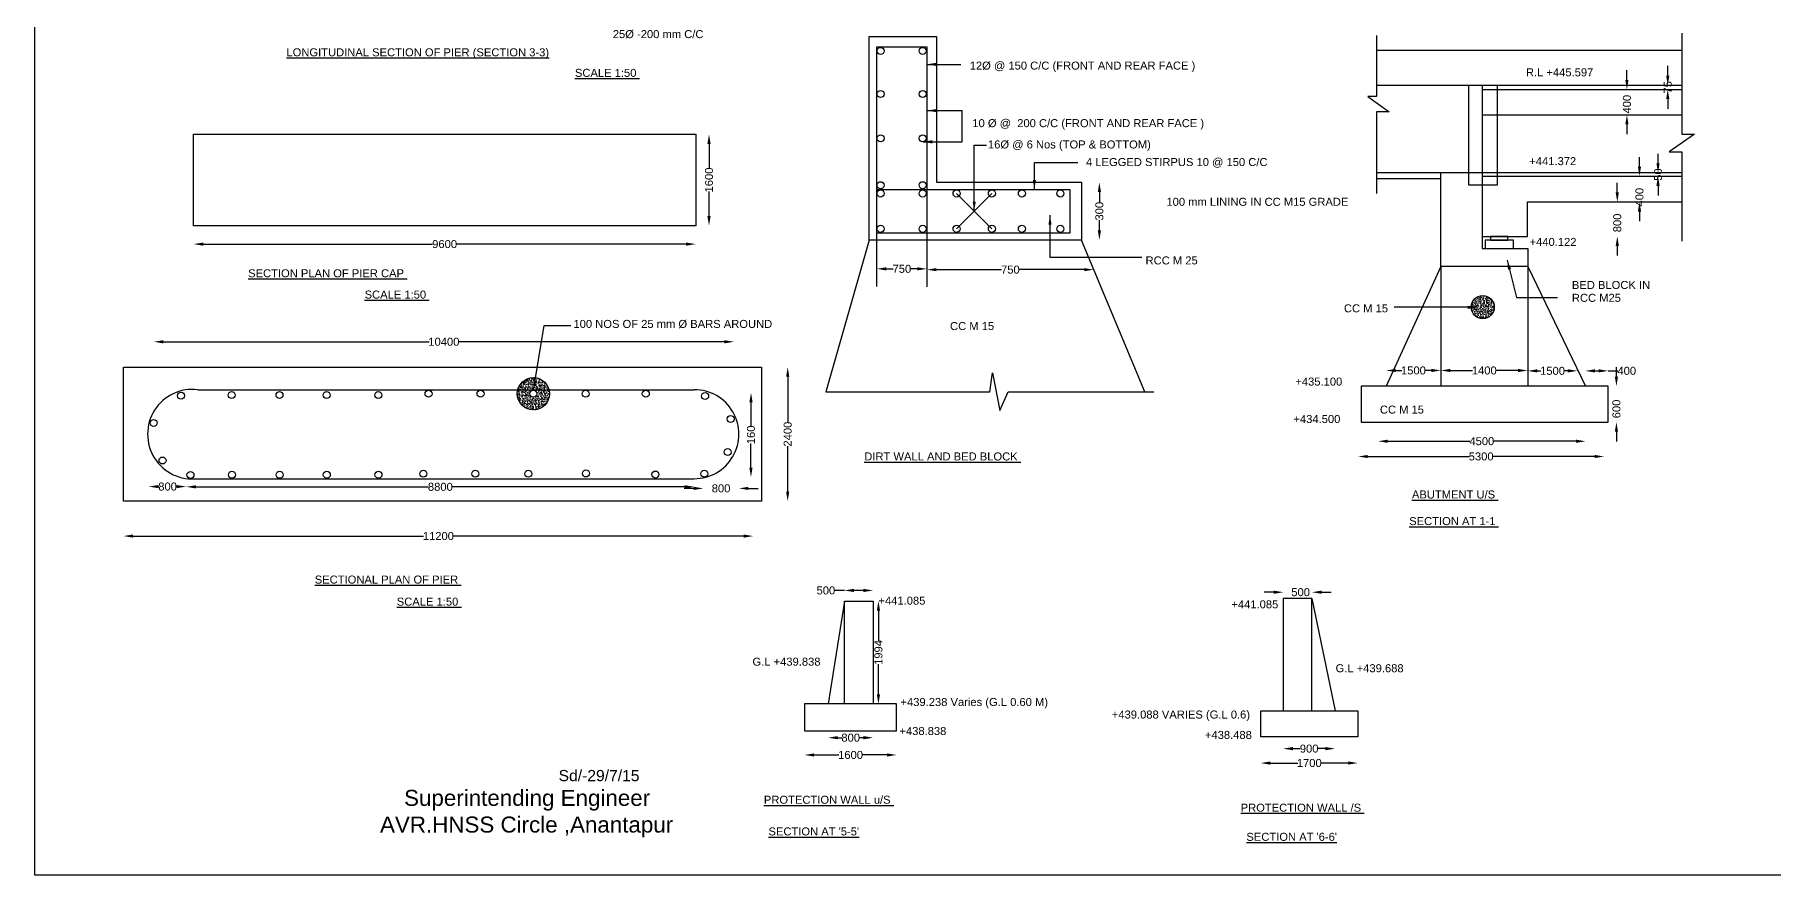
# Model space of a CAD drawing. Header units: millimetres. Extents: x 14473 to 20165, y 9943 to 13444.
# Drawn here: x 14473 to 17733, y 9943 to 11519 of the extents above; entities that cross this region are included whole.
import ezdxf

# ---------------------------------------------------------------- set-up
doc = ezdxf.new("R2010")
doc.units = ezdxf.units.MM
doc.header["$MEASUREMENT"] = 0
for name, color, linetype in [('DIMENSIONS', 7, 'Continuous'), ('DRAWING', 7, 'Continuous'), ('TEXT', 7, 'Continuous')]:
    doc.layers.add(name, color=color, linetype=linetype)
doc.styles.get("Standard").update_dxf_attribs({"font": 'arial.ttf', "height": 15})
doc.dimstyles.get("Standard").update_dxf_attribs({"dimtxt": 15, "dimasz": 18, "dimexe": 0.18, "dimexo": 0.0625, "dimgap": 0.09, "dimtad": 0, "dimdec": 0, "dimzin": 0, "dimdsep": 46, "dimtxsty": 'Standard', "dimcen": 0.09, "dimse1": 1, "dimse2": 1, "dimadec": 0, "dimazin": 0, "dimtfac": 1, "dimtdec": 0, "dimtofl": 0, "dimtmove": 0, "dimatfit": 3, "dimfxl": 1, "dimtolj": 1, "dimtzin": 0, "dimarcsym": 0})
pattern_1 = [(50, (0, 0), (7.1726018, -0.6275213), [0.75, -8.25]), (355, (0, 0), (-1.3875133, 7.5219213), [0.6, -6.6]), (100.4514, (0.598, -0.052), (5.7850938, 6.8943954), [0.637402, -7.011421]), (46.1842, (0, 2), (10.6724105, -1.65519), [1.125, -12.375]), (96.6356, (0.889, 1.862), (9.346627, 9.7411787), [0.956103, -10.51713]), (351.1842, (0, 2), (9.3466195, 9.741186), [0.9, -9.9]), (21, (1, 1.5), (5.9690705, -4.0261889), [0.75, -8.25]), (326, (1, 1.5), (2.4331533, 7.2515005), [0.6, -6.6]), (71.4514, (1.4974, 1.1645), (8.4022263, 3.225305), [0.637402, -7.011421]), (37.5, (0, 0), (0.12159855, 3.32893854), [0, -6.52, 0, -6.7, 0, -6.625]), (7.5, (0, 0), (2.6306954, 3.9441171), [0, -3.82, 0, -6.37, 0, -2.525]), (327.5, (-2.23, 0), (5.33822436, -0.2255487), [0, -2.5, 0, -7.8, 0, -10.35]), (317.5, (-3.23, 0), (5.8318617, 1.0010498), [0, -3.25, 0, -5.18, 0, -7.35])]

# ---------------------------------------------------------------- blocks, each defined once
blk = doc.blocks.new('*D35')
at = {"layer": 'Defpoints', "color": 0}
for p in [(17109.4, 10889.4), (17006.9, 10859.9), (17109.4, 10859.9)]:
    blk.add_point(p, dxfattribs=at)
at = {"layer": 'TEXT', "color": 0, "lineweight": -2}
for p, q in [((17024.9, 10889.4), (17036.4, 10889.4)), ((17091.4, 10889.4), (17079.9, 10889.4))]:
    blk.add_line(p, q, dxfattribs=at)
at = {"layer": 'TEXT', "color": 0}
for points in [[(17024.9, 10892.4), (17024.9, 10886.4), (17006.9, 10889.4)], [(17091.4, 10892.4), (17091.4, 10886.4), (17109.4, 10889.4)]]:
    blk.add_solid(points, dxfattribs=at)
at = {"layer": 'TEXT', "color": 0, "insert": (17058.1, 10889.4), "char_height": 15, "attachment_point": 5}
blk.add_mtext('\\A1;1500', dxfattribs=at)
blk = doc.blocks.new('*D36')
at = {"layer": 'Defpoints', "color": 0}
for p in [(17109.4, 10889.4), (17272.3, 10889.4), (17272.3, 10889.4)]:
    blk.add_point(p, dxfattribs=at)
at = {"layer": 'TEXT', "color": 0, "lineweight": -2}
for p, q in [((17127.4, 10889.4), (17169.1, 10889.4)), ((17254.3, 10889.4), (17212.6, 10889.4))]:
    blk.add_line(p, q, dxfattribs=at)
at = {"layer": 'TEXT', "color": 0}
for points in [[(17127.4, 10892.4), (17127.4, 10886.4), (17109.4, 10889.4)], [(17254.3, 10892.4), (17254.3, 10886.4), (17272.3, 10889.4)]]:
    blk.add_solid(points, dxfattribs=at)
at = {"layer": 'TEXT', "color": 0, "insert": (17190.9, 10889.4), "char_height": 15, "attachment_point": 5}
blk.add_mtext('\\A1;1400', dxfattribs=at)
blk = doc.blocks.new('*D37')
at = {"layer": 'Defpoints', "color": 0}
for p in [(17272.3, 10889.4), (17365.5, 10890.9), (17365.5, 10888.7)]:
    blk.add_point(p, dxfattribs=at)
at = {"layer": 'TEXT', "color": 0, "lineweight": -2}
for p, q in [((17290.3, 10888.7), (17297.1, 10888.7)), ((17347.5, 10888.7), (17340.7, 10888.7))]:
    blk.add_line(p, q, dxfattribs=at)
at = {"layer": 'TEXT', "color": 0}
for points in [[(17290.3, 10891.7), (17290.3, 10885.7), (17272.3, 10888.7)], [(17347.5, 10891.7), (17347.5, 10885.7), (17365.5, 10888.7)]]:
    blk.add_solid(points, dxfattribs=at)
at = {"layer": 'TEXT', "color": 0, "insert": (17318.9, 10888.7), "char_height": 15, "attachment_point": 5}
blk.add_mtext('\\A1;1500', dxfattribs=at)
blk = doc.blocks.new('*D38')
at = {"layer": 'Defpoints', "color": 0}
for p in [(17423.2, 10888.7), (17380.4, 10859.9), (17423.2, 10859.9)]:
    blk.add_point(p, dxfattribs=at)
at = {"layer": 'TEXT', "color": 0, "lineweight": -2}
for p, q in [((17398.4, 10888.7), (17405.2, 10888.7)), ((17423.2, 10888.7), (17441.2, 10888.7))]:
    blk.add_line(p, q, dxfattribs=at)
at = {"layer": 'TEXT', "color": 0}
for points in [[(17398.4, 10891.7), (17398.4, 10885.7), (17380.4, 10888.7)], [(17405.2, 10891.7), (17405.2, 10885.7), (17423.2, 10888.7)]]:
    blk.add_solid(points, dxfattribs=at)
at = {"layer": 'TEXT', "color": 0, "insert": (17458.1, 10888.7), "char_height": 15, "attachment_point": 5}
blk.add_mtext('\\A1;400', dxfattribs=at)
blk = doc.blocks.new('*D39')
at = {"layer": 'Defpoints', "color": 0}
for p in [(17432.6, 10859.9), (17432.6, 10792.5), (17438.7, 10792.5)]:
    blk.add_point(p, dxfattribs=at)
at = {"layer": 'TEXT', "color": 0, "lineweight": -2}
for p, q in [((17438.7, 10877.9), (17438.7, 10895.9)), ((17438.7, 10774.5), (17438.7, 10756.5))]:
    blk.add_line(p, q, dxfattribs=at)
at = {"layer": 'TEXT', "color": 0}
for points in [[(17435.7, 10877.9), (17441.7, 10877.9), (17438.7, 10859.9)], [(17435.7, 10774.5), (17441.7, 10774.5), (17438.7, 10792.5)]]:
    blk.add_solid(points, dxfattribs=at)
at = {"layer": 'TEXT', "color": 0, "insert": (17438.7, 10817.3), "char_height": 15, "attachment_point": 5, "rotation": 90}
blk.add_mtext('\\A1;600', dxfattribs=at)
blk = doc.blocks.new('*D40')
at = {"layer": 'Defpoints', "color": 0}
for p in [(16992.1, 10759.1), (17380.6, 10759.1), (17380.6, 10756.8)]:
    blk.add_point(p, dxfattribs=at)
at = {"layer": 'TEXT', "color": 0, "lineweight": -2}
for p, q in [((17010.1, 10756.8), (17163.6, 10756.8)), ((17362.6, 10756.8), (17209.1, 10756.8))]:
    blk.add_line(p, q, dxfattribs=at)
at = {"layer": 'TEXT', "color": 0}
for points in [[(17010.1, 10759.8), (17010.1, 10753.8), (16992.1, 10756.8)], [(17362.6, 10759.8), (17362.6, 10753.8), (17380.6, 10756.8)]]:
    blk.add_solid(points, dxfattribs=at)
at = {"layer": 'TEXT', "color": 0, "insert": (17186.3, 10756.8), "char_height": 15, "attachment_point": 5}
blk.add_mtext('\\A1;4500', dxfattribs=at)
blk = doc.blocks.new('*D41')
at = {"layer": 'Defpoints', "color": 0}
for p in [(16954.6, 10729), (16954.6, 10728.2), (17415.6, 10729)]:
    blk.add_point(p, dxfattribs=at)
at = {"layer": 'TEXT', "color": 0, "lineweight": -2}
for p, q in [((16972.6, 10728.2), (17162.7, 10728.2)), ((17397.6, 10728.2), (17207.6, 10728.2))]:
    blk.add_line(p, q, dxfattribs=at)
at = {"layer": 'TEXT', "color": 0}
for points in [[(16972.6, 10731.2), (16972.6, 10725.2), (16954.6, 10728.2)], [(17397.6, 10731.2), (17397.6, 10725.2), (17415.6, 10728.2)]]:
    blk.add_solid(points, dxfattribs=at)
at = {"layer": 'TEXT', "color": 0, "insert": (17185.1, 10728.2), "char_height": 15, "attachment_point": 5}
blk.add_mtext('\\A1;5300', dxfattribs=at)
blk = doc.blocks.new('*D42')
at = {"layer": 'Defpoints', "color": 0}
for p in [(17534.9, 11424.3), (17534.9, 11416.1), (17534.9, 11416.1)]:
    blk.add_point(p, dxfattribs=at)
at = {"layer": 'TEXT', "color": 0, "lineweight": -2}
for p, q in [((17534.9, 11442.3), (17534.9, 11460.3)), ((17534.9, 11398.1), (17534.9, 11380.1))]:
    blk.add_line(p, q, dxfattribs=at)
at = {"layer": 'TEXT', "color": 0}
for points in [[(17531.9, 11442.3), (17537.9, 11442.3), (17534.9, 11424.3)], [(17531.9, 11398.1), (17537.9, 11398.1), (17534.9, 11416.1)]]:
    blk.add_solid(points, dxfattribs=at)
at = {"layer": 'TEXT', "color": 0, "insert": (17534.9, 11420.2), "char_height": 15, "attachment_point": 5, "rotation": 90}
blk.add_mtext('\\A1;75', dxfattribs=at)
blk = doc.blocks.new('*D43')
at = {"layer": 'Defpoints', "color": 0}
for p in [(17455.1, 11416.1), (17455.1, 11368.6), (17458.4, 11368.6)]:
    blk.add_point(p, dxfattribs=at)
at = {"layer": 'TEXT', "color": 0, "lineweight": -2}
for p, q in [((17458.4, 11434.1), (17458.4, 11452.1)), ((17458.4, 11350.6), (17458.4, 11332.6))]:
    blk.add_line(p, q, dxfattribs=at)
at = {"layer": 'TEXT', "color": 0}
for points in [[(17455.4, 11434.1), (17461.4, 11434.1), (17458.4, 11416.1)], [(17455.4, 11350.6), (17461.4, 11350.6), (17458.4, 11368.6)]]:
    blk.add_solid(points, dxfattribs=at)
at = {"layer": 'TEXT', "color": 0, "insert": (17458.4, 11388.6), "char_height": 15, "attachment_point": 5, "rotation": 90}
blk.add_mtext('\\A1;400', dxfattribs=at)
blk = doc.blocks.new('*D44')
at = {"layer": 'Defpoints', "color": 0}
for p in [(17516.7, 11259.7), (17516.7, 11253.5), (17516.7, 11253.5)]:
    blk.add_point(p, dxfattribs=at)
at = {"layer": 'TEXT', "color": 0, "lineweight": -2}
for p, q in [((17516.7, 11277.7), (17516.7, 11295.7)), ((17516.7, 11235.5), (17516.7, 11217.5))]:
    blk.add_line(p, q, dxfattribs=at)
at = {"layer": 'TEXT', "color": 0}
for points in [[(17513.7, 11277.7), (17519.7, 11277.7), (17516.7, 11259.7)], [(17513.7, 11235.5), (17519.7, 11235.5), (17516.7, 11253.5)]]:
    blk.add_solid(points, dxfattribs=at)
at = {"layer": 'TEXT', "color": 0, "insert": (17516.7, 11256.6), "char_height": 15, "attachment_point": 5, "rotation": 90}
blk.add_mtext('\\A1;50', dxfattribs=at)
blk = doc.blocks.new('*D45')
at = {"layer": 'Defpoints', "color": 0}
for p in [(17483.4, 11253.5), (17481.9, 11205.3), (17483.4, 11205.3)]:
    blk.add_point(p, dxfattribs=at)
at = {"layer": 'TEXT', "color": 0, "lineweight": -2}
for p, q in [((17481.9, 11271.5), (17481.9, 11289.5)), ((17481.9, 11187.3), (17481.9, 11169.3))]:
    blk.add_line(p, q, dxfattribs=at)
at = {"layer": 'TEXT', "color": 0}
for points in [[(17478.9, 11271.5), (17484.9, 11271.5), (17481.9, 11253.5)], [(17478.9, 11187.3), (17484.9, 11187.3), (17481.9, 11205.3)]]:
    blk.add_solid(points, dxfattribs=at)
at = {"layer": 'TEXT', "color": 0, "insert": (17481.9, 11214.3), "char_height": 15, "attachment_point": 5, "rotation": 90}
blk.add_mtext('\\A1;400', dxfattribs=at)
blk = doc.blocks.new('*D46')
at = {"layer": 'Defpoints', "color": 0}
for p in [(17271.9, 11205.3), (17271.9, 11140.8), (17440.3, 11140.8)]:
    blk.add_point(p, dxfattribs=at)
at = {"layer": 'TEXT', "color": 0, "lineweight": -2}
for p, q in [((17440.3, 11223.3), (17440.3, 11241.3)), ((17440.3, 11122.8), (17440.3, 11104.8))]:
    blk.add_line(p, q, dxfattribs=at)
at = {"layer": 'TEXT', "color": 0}
for points in [[(17437.3, 11223.3), (17443.3, 11223.3), (17440.3, 11205.3)], [(17437.3, 11122.8), (17443.3, 11122.8), (17440.3, 11140.8)]]:
    blk.add_solid(points, dxfattribs=at)
at = {"layer": 'TEXT', "color": 0, "insert": (17440.3, 11166), "char_height": 15, "attachment_point": 5, "rotation": 90}
blk.add_mtext('\\A1;800', dxfattribs=at)
blk = doc.blocks.new('*D47')
at = {"layer": 'Defpoints', "color": 0}
for p in [(16052, 11079.9), (16145.9, 11079.9), (16145.9, 11079.9)]:
    blk.add_point(p, dxfattribs=at)
at = {"layer": 'TEXT', "color": 0, "lineweight": -2}
for p, q in [((16070, 11079.9), (16082.4, 11079.9)), ((16127.9, 11079.9), (16115.5, 11079.9))]:
    blk.add_line(p, q, dxfattribs=at)
at = {"layer": 'TEXT', "color": 0}
for points in [[(16070, 11082.9), (16070, 11076.9), (16052, 11079.9)], [(16127.9, 11082.9), (16127.9, 11076.9), (16145.9, 11079.9)]]:
    blk.add_solid(points, dxfattribs=at)
at = {"layer": 'TEXT', "color": 0, "insert": (16099, 11079.9), "char_height": 15, "attachment_point": 5}
blk.add_mtext('\\A1;750', dxfattribs=at)
blk = doc.blocks.new('*D48')
at = {"layer": 'Defpoints', "color": 0}
for p in [(16145.9, 11079.9), (16458.8, 11078.4), (16458.8, 11078.4)]:
    blk.add_point(p, dxfattribs=at)
at = {"layer": 'TEXT', "color": 0, "lineweight": -2}
for p, q in [((16163.9, 11078.4), (16285.8, 11078.4)), ((16440.8, 11078.4), (16318.9, 11078.4))]:
    blk.add_line(p, q, dxfattribs=at)
at = {"layer": 'TEXT', "color": 0}
for points in [[(16163.9, 11081.4), (16163.9, 11075.4), (16145.9, 11078.4)], [(16440.8, 11081.4), (16440.8, 11075.4), (16458.8, 11078.4)]]:
    blk.add_solid(points, dxfattribs=at)
at = {"layer": 'TEXT', "color": 0, "insert": (16302.4, 11078.4), "char_height": 15, "attachment_point": 5}
blk.add_mtext('\\A1;750', dxfattribs=at)
blk = doc.blocks.new('*D49')
at = {"layer": 'Defpoints', "color": 0}
for p in [(15836, 10895.7), (15836, 10644.5), (15884.9, 10644.5)]:
    blk.add_point(p, dxfattribs=at)
at = {"layer": 'TEXT', "color": 0, "lineweight": -2}
for p, q in [((15884.9, 10877.7), (15884.9, 10792.7)), ((15884.9, 10662.5), (15884.9, 10747.5))]:
    blk.add_line(p, q, dxfattribs=at)
at = {"layer": 'TEXT', "color": 0}
for points in [[(15881.9, 10877.7), (15887.9, 10877.7), (15884.9, 10895.7)], [(15881.9, 10662.5), (15887.9, 10662.5), (15884.9, 10644.5)]]:
    blk.add_solid(points, dxfattribs=at)
at = {"layer": 'TEXT', "color": 0, "insert": (15884.9, 10770.1), "char_height": 15, "attachment_point": 5, "rotation": 90}
blk.add_mtext('\\A1;2400', dxfattribs=at)
blk = doc.blocks.new('*D50')
at = {"layer": 'Defpoints', "color": 0}
for p in [(15730.1, 10847.9), (15728.5, 10689.4), (15816.1, 10689.4)]:
    blk.add_point(p, dxfattribs=at)
at = {"layer": 'TEXT', "color": 0, "lineweight": -2}
for p, q in [((15816.1, 10829.9), (15816.1, 10784.6)), ((15816.1, 10707.4), (15816.1, 10752.7))]:
    blk.add_line(p, q, dxfattribs=at)
at = {"layer": 'TEXT', "color": 0}
for points in [[(15813.1, 10829.9), (15819.1, 10829.9), (15816.1, 10847.9)], [(15813.1, 10707.4), (15819.1, 10707.4), (15816.1, 10689.4)]]:
    blk.add_solid(points, dxfattribs=at)
at = {"layer": 'TEXT', "color": 0, "insert": (15816.1, 10768.7), "char_height": 15, "attachment_point": 5, "rotation": 90}
blk.add_mtext('\\A1;160', dxfattribs=at)
blk = doc.blocks.new('*D51')
at = {"layer": 'Defpoints', "color": 0}
for p in [(15726.6, 10846.9), (15793.4, 10770), (15793.4, 10668.4)]:
    blk.add_point(p, dxfattribs=at)
at = {"layer": 'TEXT', "color": 0, "lineweight": -2}
for p, q in [((15708.6, 10668.4), (15690.6, 10668.4)), ((15811.4, 10668.4), (15829.4, 10668.4))]:
    blk.add_line(p, q, dxfattribs=at)
at = {"layer": 'TEXT', "color": 0}
for points in [[(15708.6, 10671.4), (15708.6, 10665.4), (15726.6, 10668.4)], [(15811.4, 10671.4), (15811.4, 10665.4), (15793.4, 10668.4)]]:
    blk.add_solid(points, dxfattribs=at)
at = {"layer": 'TEXT', "color": 0, "insert": (15760, 10668.4), "char_height": 15, "attachment_point": 5}
blk.add_mtext('\\A1;800', dxfattribs=at)
blk = doc.blocks.new('*D52')
at = {"layer": 'Defpoints', "color": 0}
for p in [(14757.4, 10686.6), (14757.4, 10671.3), (15710, 10686.6)]:
    blk.add_point(p, dxfattribs=at)
at = {"layer": 'TEXT', "color": 0, "lineweight": -2}
for p, q in [((14775.4, 10671.3), (15211.2, 10671.3)), ((15692, 10671.3), (15256.2, 10671.3))]:
    blk.add_line(p, q, dxfattribs=at)
at = {"layer": 'TEXT', "color": 0}
for points in [[(14775.4, 10674.3), (14775.4, 10668.3), (14757.4, 10671.3)], [(15692, 10674.3), (15692, 10668.3), (15710, 10671.3)]]:
    blk.add_solid(points, dxfattribs=at)
at = {"layer": 'TEXT', "color": 0, "insert": (15233.7, 10671.3), "char_height": 15, "attachment_point": 5}
blk.add_mtext('\\A1;8800', dxfattribs=at)
blk = doc.blocks.new('*D53')
at = {"layer": 'Defpoints', "color": 0}
for p in [(14687.2, 10671.8), (14687.2, 10671.3), (14757.4, 10671.3)]:
    blk.add_point(p, dxfattribs=at)
at = {"layer": 'TEXT', "color": 0, "lineweight": -2}
for p, q in [((14705.2, 10671.8), (14705.6, 10671.8)), ((14739.4, 10671.8), (14738.9, 10671.8))]:
    blk.add_line(p, q, dxfattribs=at)
at = {"layer": 'TEXT', "color": 0}
for points in [[(14705.2, 10674.8), (14705.2, 10668.8), (14687.2, 10671.8)], [(14739.4, 10674.8), (14739.4, 10668.8), (14757.4, 10671.8)]]:
    blk.add_solid(points, dxfattribs=at)
at = {"layer": 'TEXT', "color": 0, "insert": (14722.3, 10671.8), "char_height": 15, "attachment_point": 5}
blk.add_mtext('\\A1;800', dxfattribs=at)
blk = doc.blocks.new('*D54')
at = {"layer": 'Defpoints', "color": 0}
for p in [(14639.7, 10644.5), (15820.2, 10644.5), (15820.2, 10579)]:
    blk.add_point(p, dxfattribs=at)
at = {"layer": 'TEXT', "color": 0, "lineweight": -2}
for p, q in [((14657.7, 10579), (15202.4, 10579)), ((15802.2, 10579), (15257.6, 10579))]:
    blk.add_line(p, q, dxfattribs=at)
at = {"layer": 'TEXT', "color": 0}
for points in [[(14657.7, 10582), (14657.7, 10576), (14639.7, 10579)], [(15802.2, 10582), (15802.2, 10576), (15820.2, 10579)]]:
    blk.add_solid(points, dxfattribs=at)
at = {"layer": 'TEXT', "color": 0, "insert": (15230, 10579), "char_height": 15, "attachment_point": 5}
blk.add_mtext('\\A1;11200', dxfattribs=at)
blk = doc.blocks.new('*D55')
at = {"layer": 'Defpoints', "color": 0}
for p in [(14696.5, 10943.2), (15784.2, 10800.2), (14696.5, 10784.5)]:
    blk.add_point(p, dxfattribs=at)
at = {"layer": 'TEXT', "color": 0, "lineweight": -2}
for p, q in [((14714.5, 10943.2), (15212.8, 10943.2)), ((15766.2, 10943.2), (15267.9, 10943.2))]:
    blk.add_line(p, q, dxfattribs=at)
at = {"layer": 'TEXT', "color": 0}
for points in [[(14714.5, 10946.2), (14714.5, 10940.2), (14696.5, 10943.2)], [(15766.2, 10946.2), (15766.2, 10940.2), (15784.2, 10943.2)]]:
    blk.add_solid(points, dxfattribs=at)
at = {"layer": 'TEXT', "color": 0, "insert": (15240.3, 10943.2), "char_height": 15, "attachment_point": 5}
blk.add_mtext('\\A1;10400', dxfattribs=at)
blk = doc.blocks.new('*D56')
at = {"layer": 'Defpoints', "color": 0}
for p in [(15960.9, 10264.3), (16045, 10264.3), (16045, 10201.1)]:
    blk.add_point(p, dxfattribs=at)
at = {"layer": 'TEXT', "color": 0, "lineweight": -2}
for p, q in [((15978.9, 10201.1), (15986.3, 10201.1)), ((16027, 10201.1), (16019.6, 10201.1))]:
    blk.add_line(p, q, dxfattribs=at)
at = {"layer": 'TEXT', "color": 0}
for points in [[(15978.9, 10204.1), (15978.9, 10198.1), (15960.9, 10201.1)], [(16027, 10204.1), (16027, 10198.1), (16045, 10201.1)]]:
    blk.add_solid(points, dxfattribs=at)
at = {"layer": 'TEXT', "color": 0, "insert": (16003, 10201.1), "char_height": 15, "attachment_point": 5}
blk.add_mtext('\\A1;800', dxfattribs=at)
blk = doc.blocks.new('*D57')
at = {"layer": 'Defpoints', "color": 0}
for p in [(15916.5, 10214.1), (16089, 10214.1), (15916.5, 10168.7)]:
    blk.add_point(p, dxfattribs=at)
at = {"layer": 'TEXT', "color": 0, "lineweight": -2}
for p, q in [((15934.5, 10168.7), (15981, 10168.7)), ((16071, 10168.7), (16024.5, 10168.7))]:
    blk.add_line(p, q, dxfattribs=at)
at = {"layer": 'TEXT', "color": 0}
for points in [[(15934.5, 10171.7), (15934.5, 10165.7), (15916.5, 10168.7)], [(16071, 10171.7), (16071, 10165.7), (16089, 10168.7)]]:
    blk.add_solid(points, dxfattribs=at)
at = {"layer": 'TEXT', "color": 0, "insert": (16002.8, 10168.7), "char_height": 15, "attachment_point": 5}
blk.add_mtext('\\A1;1600', dxfattribs=at)
blk = doc.blocks.new('*D58')
at = {"layer": 'Defpoints', "color": 0}
for p in [(16814.1, 10251.5), (16911.2, 10251.5), (16911.2, 10180.6)]:
    blk.add_point(p, dxfattribs=at)
at = {"layer": 'TEXT', "color": 0, "lineweight": -2}
for p, q in [((16832.1, 10180.6), (16846, 10180.6)), ((16893.2, 10180.6), (16879.3, 10180.6))]:
    blk.add_line(p, q, dxfattribs=at)
at = {"layer": 'TEXT', "color": 0}
for points in [[(16832.1, 10183.6), (16832.1, 10177.6), (16814.1, 10180.6)], [(16893.2, 10183.6), (16893.2, 10177.6), (16911.2, 10180.6)]]:
    blk.add_solid(points, dxfattribs=at)
at = {"layer": 'TEXT', "color": 0, "insert": (16862.6, 10180.6), "char_height": 15, "attachment_point": 5}
blk.add_mtext('\\A1;900', dxfattribs=at)
blk = doc.blocks.new('*D59')
at = {"layer": 'Defpoints', "color": 0}
for p in [(16771.8, 10202.8), (16953.8, 10202.8), (16953.8, 10153.6)]:
    blk.add_point(p, dxfattribs=at)
at = {"layer": 'TEXT', "color": 0, "lineweight": -2}
for p, q in [((16789.8, 10153.6), (16841.1, 10153.6)), ((16935.8, 10153.6), (16884.6, 10153.6))]:
    blk.add_line(p, q, dxfattribs=at)
at = {"layer": 'TEXT', "color": 0}
for points in [[(16789.8, 10156.6), (16789.8, 10150.6), (16771.8, 10153.6)], [(16935.8, 10156.6), (16935.8, 10150.6), (16953.8, 10153.6)]]:
    blk.add_solid(points, dxfattribs=at)
at = {"layer": 'TEXT', "color": 0, "insert": (16862.8, 10153.6), "char_height": 15, "attachment_point": 5}
blk.add_mtext('\\A1;1700', dxfattribs=at)
blk = doc.blocks.new('*D60')
at = {"layer": 'Defpoints', "color": 0}
for p in [(16867.8, 10473.8), (16814.1, 10461.8), (16867.8, 10461.8)]:
    blk.add_point(p, dxfattribs=at)
at = {"layer": 'TEXT', "color": 0, "lineweight": -2}
for p, q in [((16796.1, 10473.8), (16778.1, 10473.8)), ((16885.8, 10473.8), (16903.8, 10473.8))]:
    blk.add_line(p, q, dxfattribs=at)
at = {"layer": 'TEXT', "color": 0}
for points in [[(16796.1, 10476.8), (16796.1, 10470.8), (16814.1, 10473.8)], [(16885.8, 10476.8), (16885.8, 10470.8), (16867.8, 10473.8)]]:
    blk.add_solid(points, dxfattribs=at)
at = {"layer": 'TEXT', "color": 0, "insert": (16846.6, 10473.8), "char_height": 15, "attachment_point": 5}
blk.add_mtext('\\A1;500', dxfattribs=at)
blk = doc.blocks.new('*D61')
at = {"layer": 'Defpoints', "color": 0}
for p in [(14771, 11160.8), (15712.4, 11160.8), (15712.4, 11126.3)]:
    blk.add_point(p, dxfattribs=at)
at = {"layer": 'TEXT', "color": 0, "lineweight": -2}
for p, q in [((14789, 11126.3), (15219.2, 11126.3)), ((15694.4, 11126.3), (15264.1, 11126.3))]:
    blk.add_line(p, q, dxfattribs=at)
at = {"layer": 'TEXT', "color": 0}
for points in [[(14789, 11129.3), (14789, 11123.3), (14771, 11126.3)], [(15694.4, 11129.3), (15694.4, 11123.3), (15712.4, 11126.3)]]:
    blk.add_solid(points, dxfattribs=at)
at = {"layer": 'TEXT', "color": 0, "insert": (15241.7, 11126.3), "char_height": 15, "attachment_point": 5}
blk.add_mtext('\\A1;9600', dxfattribs=at)
blk = doc.blocks.new('*D62')
at = {"layer": 'Defpoints', "color": 0}
for p in [(15712.4, 11332.2), (15712.4, 11160.8), (15737.4, 11160.8)]:
    blk.add_point(p, dxfattribs=at)
at = {"layer": 'TEXT', "color": 0, "lineweight": -2}
for p, q in [((15737.4, 11314.2), (15737.4, 11268.3)), ((15737.4, 11178.8), (15737.4, 11224.8))]:
    blk.add_line(p, q, dxfattribs=at)
at = {"layer": 'TEXT', "color": 0}
for points in [[(15734.4, 11314.2), (15740.4, 11314.2), (15737.4, 11332.2)], [(15734.4, 11178.8), (15740.4, 11178.8), (15737.4, 11160.8)]]:
    blk.add_solid(points, dxfattribs=at)
at = {"layer": 'TEXT', "color": 0, "insert": (15737.4, 11246.5), "char_height": 15, "attachment_point": 5, "rotation": 90}
blk.add_mtext('\\A1;1600', dxfattribs=at)
blk = doc.blocks.new('*D63')
at = {"layer": 'Defpoints', "color": 0}
for p in [(16435.8, 11242.2), (16435.6, 11133.9), (16469.3, 11133.9)]:
    blk.add_point(p, dxfattribs=at)
at = {"layer": 'TEXT', "color": 0, "lineweight": -2}
for p, q in [((16469.3, 11224.2), (16469.3, 11204.7)), ((16469.3, 11151.9), (16469.3, 11171.4))]:
    blk.add_line(p, q, dxfattribs=at)
at = {"layer": 'TEXT', "color": 0}
for points in [[(16466.3, 11224.2), (16472.3, 11224.2), (16469.3, 11242.2)], [(16466.3, 11151.9), (16472.3, 11151.9), (16469.3, 11133.9)]]:
    blk.add_solid(points, dxfattribs=at)
at = {"layer": 'TEXT', "color": 0, "insert": (16469.3, 11188), "char_height": 15, "attachment_point": 5, "rotation": 90}
blk.add_mtext('\\A1;300', dxfattribs=at)
blk = doc.blocks.new('*D104')
at = {"layer": 'Defpoints', "color": 0}
for p in [(15991.2, 10477.1), (15991.2, 10457.3), (16045, 10457.3)]:
    blk.add_point(p, dxfattribs=at)
at = {"layer": 'TEXT', "color": 0, "lineweight": -2}
for p, q in [((15991.2, 10477.1), (15973.2, 10477.1)), ((16027, 10477.1), (16009.2, 10477.1))]:
    blk.add_line(p, q, dxfattribs=at)
at = {"layer": 'TEXT', "color": 0}
for points in [[(16009.2, 10480.1), (16009.2, 10474.1), (15991.2, 10477.1)], [(16027, 10480.1), (16027, 10474.1), (16045, 10477.1)]]:
    blk.add_solid(points, dxfattribs=at)
at = {"layer": 'TEXT', "color": 0, "insert": (15956.5, 10477.1), "char_height": 15, "attachment_point": 5}
blk.add_mtext('\\A1;500', dxfattribs=at)
blk = doc.blocks.new('*D105')
at = {"layer": 'Defpoints', "color": 0}
for p in [(16045, 10457.3), (16055.1, 10457.3), (16045, 10264.3)]:
    blk.add_point(p, dxfattribs=at)
at = {"layer": 'TEXT', "color": 0, "lineweight": -2}
for p, q in [((16055.1, 10439.3), (16055.1, 10382.5)), ((16055.1, 10282.3), (16055.1, 10339))]:
    blk.add_line(p, q, dxfattribs=at)
at = {"layer": 'TEXT', "color": 0}
for points in [[(16052.1, 10439.3), (16058.1, 10439.3), (16055.1, 10457.3)], [(16052.1, 10282.3), (16058.1, 10282.3), (16055.1, 10264.3)]]:
    blk.add_solid(points, dxfattribs=at)
at = {"layer": 'TEXT', "color": 0, "insert": (16055.1, 10360.8), "char_height": 15, "attachment_point": 5, "rotation": 90}
blk.add_mtext('\\A1;1994', dxfattribs=at)

msp = doc.modelspace()

# ---------------------------------------------------------------- hatches: boundary and pattern name
at = {"layer": 'TEXT'}
h = msp.add_hatch(dxfattribs=at)
h.set_pattern_fill('AR-CONC', color=256, style=0)
h.set_pattern_definition(pattern_1)
h.paths.add_polyline_path([(17209.7, 11008.2, 1), (17166.6, 11008.2, 1)])
h = msp.add_hatch(dxfattribs=at)
h.set_pattern_fill('AR-CONC', color=256, style=0)
h.set_pattern_definition(pattern_1)
h.paths.add_polyline_path([(15438.4, 10845.9, 0.062687), (15437.5, 10853.4), (15378.9, 10853.4, 0.062687), (15378, 10845.9, 1)])
h.paths.add_polyline_path([(15401.7, 10845.9, -1), (15414.8, 10845.9, -1)], flags=16)
h.paths.add_polyline_path([(15378.9, 10853.4), (15437.5, 10853.4, 0.776407)])

# ---------------------------------------------------------------- linework, layer by layer
at = {"layer": 'DRAWING'}
for points in [[(20165.1, 9943.3), (14473.3, 9943.3), (14473.3, 13444.2), (20165.1, 13444.2)], [(14771, 11332.2), (15712.4, 11332.2), (15712.4, 11160.8), (14771, 11160.8)], [(17245.6, 11133.6), (17192.7, 11133.6), (17192.7, 11118), (17245.6, 11118)], [(17235.4, 11140.8), (17202.5, 11140.8), (17202.5, 11133.6), (17235.4, 11133.6)], [(14639.7, 10895.7), (15836, 10895.7), (15836, 10644.5), (14639.7, 10644.5)], [(17423.2, 10859.9), (16960.1, 10859.9), (16960.1, 10792.5), (17423.2, 10792.5)], [(16045, 10264.3), (15991.2, 10264.3), (15991.2, 10457.3), (16045, 10457.3)], [(16814.1, 10251.5), (16867.8, 10251.5), (16867.8, 10461.8), (16814.1, 10461.8)], [(16089, 10264.3), (15916.5, 10264.3), (15916.5, 10214.1), (16089, 10214.1)], [(16771.8, 10251.5), (16953.8, 10251.5), (16953.8, 10202.8), (16771.8, 10202.8)]]:
    msp.add_lwpolyline(points, close=True, dxfattribs=at)
for points in [[(16037.9, 11133.9), (16037.9, 11515.5), (16164.1, 11515.5), (16164.1, 11242.2), (16435.8, 11242.2), (16435.6, 11133.9)], [(16989.1, 11517.5), (16989.1, 11402.7), (16972.3, 11402.7), (17012.9, 11374.4), (16989.1, 11374.4), (16989.1, 11221.2)], [(17561.1, 11521.5), (17561.1, 11332.2), (17585, 11332.2), (17537.7, 11299.3), (17561.1, 11299.3), (17561.1, 11131.7)], [(16052, 11047), (16052, 11496.2), (16145.9, 11496.2), (16145.9, 11046.5)], [(16989.1, 11490), (17561.1, 11490)], [(16989.1, 11424.3), (17561.1, 11424.3)], [(17215.4, 11424.3), (17215.4, 11236.5), (17161.8, 11236.5), (17161.8, 11424.3)], [(17186.7, 11424.3), (17186.7, 11118)], [(17186.7, 11416.1), (17561.1, 11416.1)], [(17186.7, 11368.6), (17561.1, 11368.6)], [(17561.1, 11259.7), (16989.1, 11259.7)], [(17109.4, 11248.9), (16989.1, 11248.9)], [(17109.4, 11084.6), (17109.4, 11259.7)], [(17186.7, 11253.5), (17561.1, 11253.5)], [(16052, 11228.5), (16413.9, 11228.5), (16413.9, 11146.7), (16052, 11146.7)], [(16201.5, 11221.2), (16267.8, 11155)], [(16267.8, 11221.2), (16201.5, 11155)], [(17186.7, 11140.8), (17271.9, 11140.8), (17271.9, 11205.3), (17561.1, 11205.3)], [(16554.6, 10849.7), (16435.6, 11133.9), (16037.9, 11133.9), (15956.6, 10849.7)], [(17186.7, 11118), (17272.3, 11118), (17272.3, 11084.6), (17380.4, 10859.9)], [(17109.4, 11084.6), (17006.9, 10859.9)], [(17272.3, 11084.6), (17109.4, 11084.6)], [(17109.4, 11084.6), (17109.4, 10859.9)], [(17272.3, 11084.6), (17272.3, 10859.9)], [(15956.6, 10849.7), (16264.1, 10849.7), (16269.1, 10885.2), (16282.7, 10814.6), (16298.2, 10849.7), (16571.2, 10849.7)], [(14778.8, 10853.4), (15709.8, 10853.4)], [(14778.8, 10686.6), (15709.8, 10686.6)], [(15991.2, 10457.3), (15960.9, 10264.3)], [(16867.8, 10461.8), (16911.2, 10251.5)]]:
    msp.add_lwpolyline(points, dxfattribs=at)
for centre, radius in [((16059, 11488.4), 6.64), ((16138, 11488.4), 6.64), ((16059, 11407.7), 6.64), ((16138, 11407.7), 6.64), ((16059, 11324.6), 6.64), ((16138, 11324.6), 6.64), ((16059, 11236.6), 6.64), ((16059, 11221.2), 6.64), ((16138, 11236.6), 6.64), ((16138, 11221.2), 6.64), ((16201.5, 11221.2), 6.64), ((16267.8, 11221.2), 6.64), ((16324, 11221.2), 6.64), ((16396.2, 11221.2), 6.64), ((16059, 11155), 6.64), ((16138, 11155), 6.64), ((16201.5, 11155), 6.64), ((16267.8, 11155), 6.64), ((16324, 11155), 6.64), ((16396.2, 11155), 6.64), ((14747.6, 10842.2), 6.54), ((14842.5, 10843.3), 6.54), ((14932.1, 10843.3), 6.54), ((15020.4, 10843.3), 6.54), ((15117.4, 10843.3), 6.54), ((15211.5, 10845.8), 6.54), ((15309, 10845.9), 6.54), ((15408.2, 10845.9), 6.54), ((15506.3, 10845.9), 6.54), ((15618.9, 10845.9), 6.54), ((15730.1, 10841.4), 6.54), ((14696.4, 10791.1), 6.54), ((15777.9, 10798.5), 6.54), ((14712.8, 10720.7), 6.54), ((15772.5, 10736.5), 6.54), ((14765.2, 10693.7), 6.54), ((14842.9, 10693.9), 6.54), ((14932.4, 10693.9), 6.54), ((15020.8, 10693.9), 6.54), ((15117.7, 10693.9), 6.54), ((15201.8, 10695.8), 6.54), ((15299.3, 10695.9), 6.54), ((15398.5, 10695.9), 6.54), ((15506.7, 10696.4), 6.54), ((15636.8, 10694.4), 6.54), ((15728.5, 10695.9), 6.54)]:
    msp.add_circle(centre, radius, dxfattribs=at)
for centre, radius, start, end in [((14768.8, 10770), 84, 83.1198, 276.8802), ((15710, 10770), 83.4, 269.8259, 90.1741)]:
    msp.add_arc(centre, radius, start, end, dxfattribs=at)
at = {"layer": 'TEXT'}
for centre, radius in [((17188.1, 11008.2), 21.6), ((15408.2, 10845.9), 30.2)]:
    msp.add_circle(centre, radius, dxfattribs=at)

# ---------------------------------------------------------------- texts
at = {"layer": 'DIMENSIONS', "color": 0}
msp.add_text('Sd/-29/7/15', height=21, dxfattribs=at).set_placement((15455.4, 10119.6))
at = {"layer": 'DIMENSIONS', "color": 0, "insert": (15062.8, 10103.3), "char_height": 30, "width": 665.857, "attachment_point": 1}
msp.add_mtext('\\pi102.9;Superintending Engineer  \\P\\pi57.792;AVR.HNSS Circle ,Anantapur ', dxfattribs=at)
at = {"layer": 'TEXT'}
for s, p in [('25Ø -200 mm C/C', (15557, 11512.4)), ('%%ULONGITUDINAL SECTION OF PIER (SECTION 3-3)', (14945.1, 11478.3)), ('%%USCALE 1:50 ', (15486, 11439.8)), ('12Ø @ 150 C/C (FRONT AND REAR FACE )', (16226.2, 11453.4)), ('R.L +445.597', (17269, 11440.8)), ('10 Ø @  200 C/C (FRONT AND REAR FACE )', (16231.1, 11345.5)), ('16Ø @ 6 Nos (TOP & BOTTOM)', (16260.4, 11305.6)), ('4 LEGGED STIRPUS 10 @ 150 C/C ', (16444.2, 11272.6)), ('+441.372', (17275.3, 11274.3)), ('100 mm LINING IN CC M15 GRADE ', (16595, 11198.1)), ('+440.122', (17275.8, 11122.9)), ('RCC M 25 ', (16555.9, 11088.2)), ('%%USECTION PLAN OF PIER CAP ', (14873.3, 11064.1)), ('BED BLOCK IN', (17355.2, 11042.2)), ('%%USCALE 1:50 ', (15091.7, 11024.2)), ('RCC M25 ', (17355.2, 11018.1)), ('100 NOS OF 25 mm Ø BARS AROUND ', (15483.3, 10969.2)), ('CC M 15', (16927.8, 10998.4)), ('CC M 15 ', (16189.3, 10965.2)), ('+435.100', (16836.7, 10861.1)), ('CC M 15 ', (16995.2, 10808.6)), ('+434.500', (16833.1, 10791)), ('%%UDIRT WALL AND BED BLOCK ', (16028.5, 10720.8)), ('%%UABUTMENT U/S ', (17055.3, 10649.5)), ('%%USECTION AT 1-1 ', (17050.2, 10599.6)), ('%%USECTIONAL PLAN OF PIER ', (14998.2, 10490)), ('%%USCALE 1:50 ', (15152, 10448.6)), ('+441.085', (16055.1, 10450.5)), ('+441.085', (16716.8, 10443.6)), ('G.L +439.838 ', (15818.9, 10336.1)), ('G.L +439.688', (16912.1, 10323.8)), ('+439.238 Varies (G.L 0.60 M)', (16096.4, 10260.5)), ('+439.088 VARIES (G.L 0.6)', (16492.6, 10237)), ('+438.838', (16094.4, 10206.1)), ('+438.488', (16667.2, 10198.8)), ('%%UPROTECTION WALL u/S ', (15840.3, 10077.3)), ('%%UPROTECTION WALL /S ', (16734.2, 10062.4)), ("%%USECTION AT '5-5'", (15848.9, 10017.9)), ("%%USECTION AT '6-6'", (16744.9, 10007.8))]:
    msp.add_text(s, height=15, dxfattribs=at).set_placement(p)

# ---------------------------------------------------------------- dimensions: what is measured, and where the dimension line sits
for base, p1, p2, text, picture, middle in [((17458.4, 11368.6), (17455.1, 11416.1), (17455.1, 11368.6), '400', '*D43', (17458.4, 11388.6)), ((17534.9, 11416.1), (17534.9, 11424.3), (17534.9, 11416.1), '75', '*D42', (17534.9, 11420.2)), ((17481.9, 11205.3), (17483.4, 11253.5), (17483.4, 11205.3), '400', '*D45', (17481.9, 11214.3)), ((17516.7, 11253.5), (17516.7, 11259.7), (17516.7, 11253.5), '50', '*D44', (17516.7, 11256.6)), ((17440.3, 11140.8), (17271.9, 11205.3), (17271.9, 11140.8), '800', '*D46', (17440.3, 11166)), ((17438.7, 10792.5), (17432.6, 10859.9), (17432.6, 10792.5), '600', '*D39', (17438.7, 10817.3))]:
    dim = msp.add_linear_dim(base=base, p1=p1, p2=p2, angle=90, text=text, dimstyle='Standard', dxfattribs=at)
    dim.commit()
    dim.dimension.update_dxf_attribs({"geometry": picture, "text_midpoint": middle, "dimtype": 160})
for base, p1, p2, text, picture, middle in [((15737.4, 11160.8), (15712.4, 11332.2), (15712.4, 11160.8), '1600', '*D62', (15737.4, 11246.5)), ((16469.3, 11133.9), (16435.8, 11242.2), (16435.6, 11133.9), '300', '*D63', (16469.3, 11188)), ((15884.9, 10644.5), (15836, 10895.7), (15836, 10644.5), '2400', '*D49', (15884.9, 10770.1)), ((15816.1, 10689.4), (15730.1, 10847.9), (15728.5, 10689.4), '160', '*D50', (15816.1, 10768.7)), ((16055.1, 10457.3), (16045, 10264.3), (16045, 10457.3), '1994', '*D105', (16055.1, 10360.8))]:
    dim = msp.add_linear_dim(base=base, p1=p1, p2=p2, angle=90, text=text, dimstyle='Standard', dxfattribs=at)
    dim.commit()
    dim.dimension.update_dxf_attribs({"geometry": picture, "text_midpoint": middle})
for base, p1, p2, text, picture, middle in [((15712.4, 11126.3), (14771, 11160.8), (15712.4, 11160.8), '9600', '*D61', (15241.7, 11126.3)), ((16145.9, 11079.9), (16052, 11079.9), (16145.9, 11079.9), '750', '*D47', (16099, 11079.9)), ((16458.8, 11078.4), (16145.9, 11079.9), (16458.8, 11078.4), '750', '*D48', (16302.4, 11078.4)), ((14696.5, 10943.2), (15784.2, 10800.2), (14696.5, 10784.5), '10400', '*D55', (15240.3, 10943.2)), ((17109.4, 10889.4), (17006.9, 10859.9), (17109.4, 10859.9), '1500', '*D35', (17058.1, 10889.4)), ((17272.3, 10889.4), (17109.4, 10889.4), (17272.3, 10889.4), '1400', '*D36', (17190.9, 10889.4)), ((17365.5, 10888.7), (17272.3, 10889.4), (17365.5, 10890.9), '1500', '*D37', (17318.9, 10888.7)), ((17423.2, 10888.7), (17380.4, 10859.9), (17423.2, 10859.9), '400', '*D38', (17458.1, 10888.7)), ((17380.6, 10756.8), (16992.1, 10759.1), (17380.6, 10759.1), '4500', '*D40', (17186.3, 10756.8)), ((16954.6, 10728.2), (17415.6, 10729), (16954.6, 10729), '5300', '*D41', (17185.1, 10728.2)), ((14687.2, 10671.8), (14757.4, 10671.3), (14687.2, 10671.3), '800', '*D53', (14722.3, 10671.8)), ((14757.4, 10671.3), (15710, 10686.6), (14757.4, 10686.6), '8800', '*D52', (15233.7, 10671.3)), ((15820.2, 10579), (14639.7, 10644.5), (15820.2, 10644.5), '11200', '*D54', (15230, 10579)), ((15991.2, 10477.1), (16045, 10457.3), (15991.2, 10457.3), '500', '*D104', (15956.5, 10477.1)), ((16045, 10201.1), (15960.9, 10264.3), (16045, 10264.3), '800', '*D56', (16003, 10201.1)), ((16911.2, 10180.6), (16814.1, 10251.5), (16911.2, 10251.5), '900', '*D58', (16862.6, 10180.6)), ((15916.5, 10168.7), (16089, 10214.1), (15916.5, 10214.1), '1600', '*D57', (16002.8, 10168.7)), ((16953.8, 10153.6), (16771.8, 10202.8), (16953.8, 10202.8), '1700', '*D59', (16862.8, 10153.6))]:
    dim = msp.add_linear_dim(base=base, p1=p1, p2=p2, text=text, dimstyle='Standard', dxfattribs=at)
    dim.commit()
    dim.dimension.update_dxf_attribs({"geometry": picture, "text_midpoint": middle})
for base, p1, p2, text, picture, middle in [((15793.4, 10668.4), (15726.6, 10846.9), (15793.4, 10770), '800', '*D51', (15760, 10668.4)), ((16867.8, 10473.8), (16814.1, 10461.8), (16867.8, 10461.8), '500', '*D60', (16846.6, 10473.8))]:
    dim = msp.add_linear_dim(base=base, p1=p1, p2=p2, text=text, dimstyle='Standard', dxfattribs=at)
    dim.commit()
    dim.dimension.update_dxf_attribs({"geometry": picture, "text_midpoint": middle, "dimtype": 160})

# ---------------------------------------------------------------- leaders
for points in [[(16145.9, 11463.2), (16209.4, 11463.2)], [(16138, 11318), (16212.3, 11318), (16212.3, 11376.5)], [(16145.9, 11376.5), (16212.3, 11376.5)], [(16234.6, 11188.1), (16234.6, 11311.7), (16257.6, 11311.7)], [(16347.4, 11228.5), (16347.4, 11279.5), (16428.9, 11279.5)], [(16376.7, 11180.6), (16376.7, 11101.6), (16549.1, 11101.6)], [(17233.9, 11096.5), (17251.2, 11026.5), (17328.2, 11026.5)], [(17177.7, 11007.8), (17021.7, 11007.8)], [(15408.2, 10852.4), (15428.6, 10974), (15478.4, 10974)]]:
    msp.add_leader(points, dimstyle='Standard', override={"dimgap": 0.09, "dimtad": 0}, dxfattribs=at)

doc.saveas('drawing.dxf')
